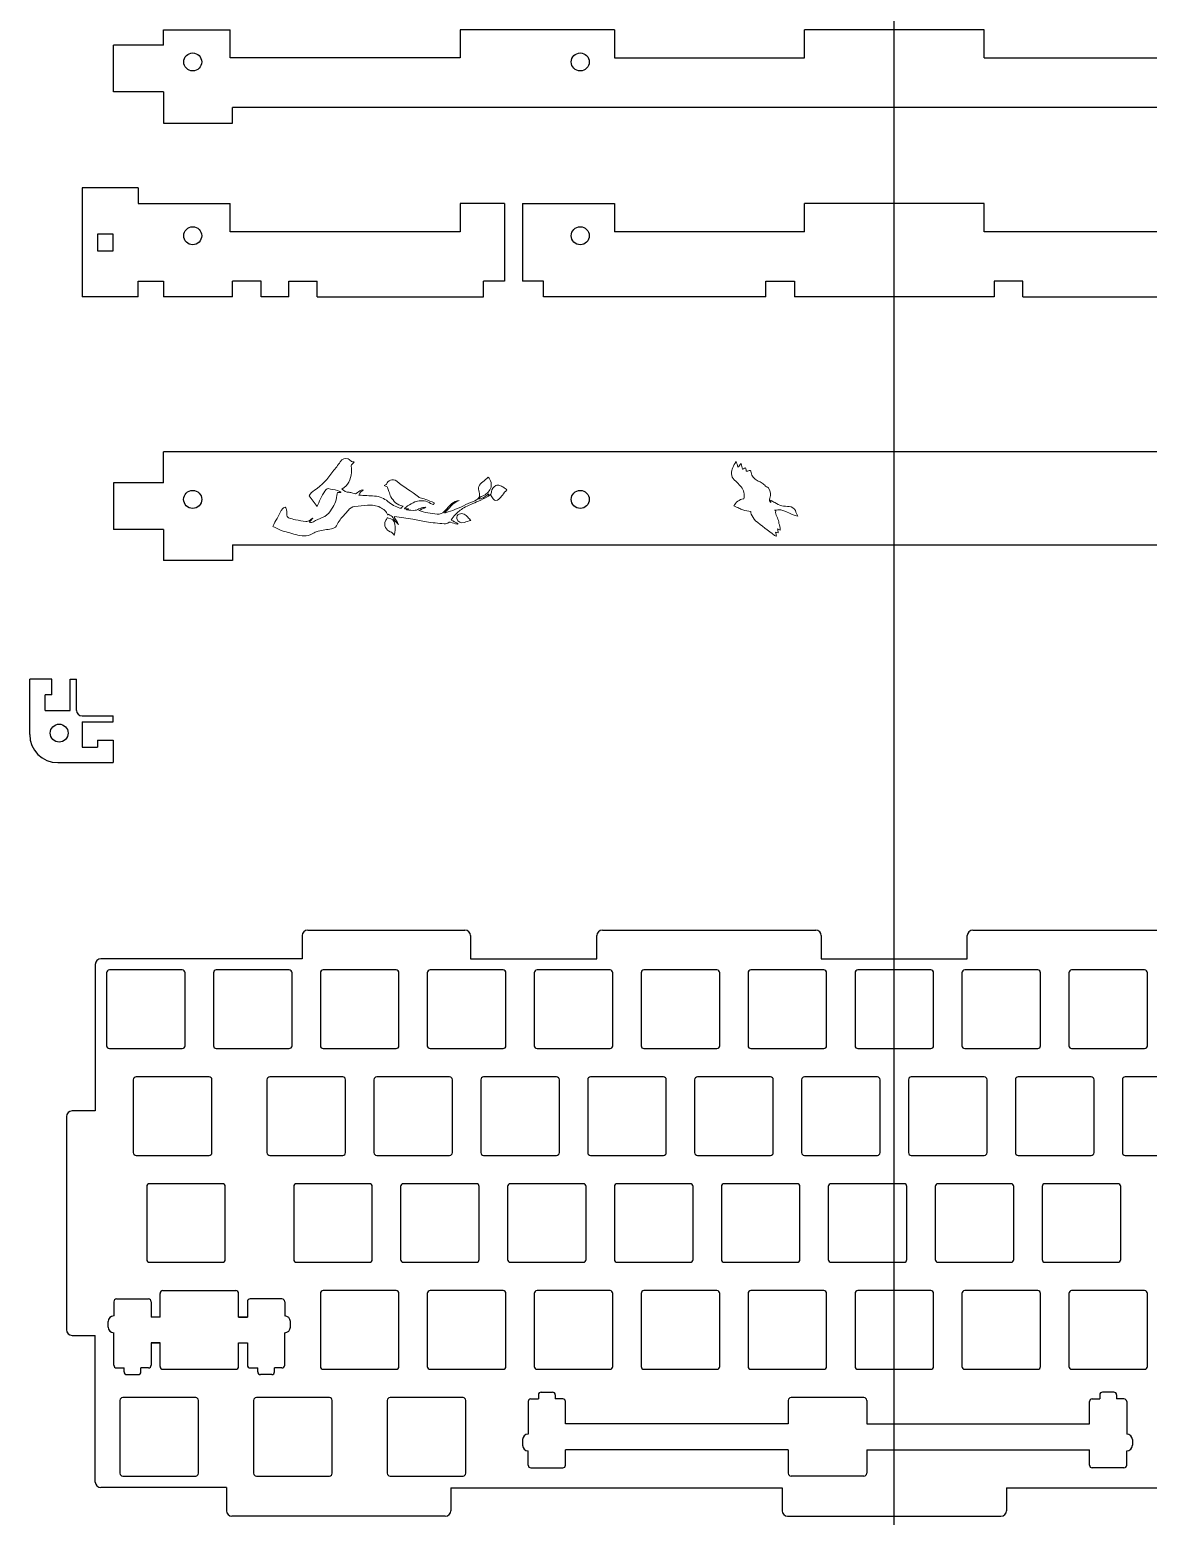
# Model space of a CAD drawing. Header units: millimetres. Extents: x -4 to 685, y -404 to 665.
# Drawn here: x 63.4 to 262.6, y -197.9 to 67 of the extents above; entities that cross this region are included whole.
import ezdxf

# ---------------------------------------------------------------- set-up
doc = ezdxf.new("R2010")
doc.units = ezdxf.units.MM
doc.layers.add('_U+56FE_U+5C42 1', color=7, linetype='Continuous')

# ---------------------------------------------------------------- blocks, each defined once
blk = doc.blocks.new('A$C4967a853')
at = {"layer": '_U+56FE_U+5C42 1', "lineweight": 0}
for points, knots in [([(0, 36.5), (4.4, 33.6), (8, 30.6), (12, 28.6), (18.5, 25.4), (25.4, 22.8), (32.1, 19.7), (39.7, 16.2), (47.2, 16.4), (54.8, 19.5), (56.6, 20.2), (58.5, 20.8), (60.4, 20.9), (66.5, 21.2), (72.7, 21.5), (78.9, 21.4), (83.5, 21.3), (86.1, 23.4), (88.3, 27), (89.7, 29.5), (91.8, 31.6), (93.9, 33.6), (97.6, 36.8), (101.7, 39.6), (105.2, 43), (108.1, 45.8), (111.3, 47.1), (115.2, 47), (121, 46.8), (126.8, 46.6), (132.6, 46.1), (138.5, 45.5), (144.3, 44.4), (149.1, 40.8), (153.4, 37.7), (157.1, 34), (157.9, 28.6), (158.1, 28.9), (158.3, 29.5), (158.5, 30.1), (159.9, 29), (161.1, 28), (162.2, 27), (163, 26.3), (163.9, 25.4), (164, 24.5), (164.7, 20.1), (168.2, 17.4), (170.5, 14), (169.1, 17.6), (167.6, 21.2), (166.1, 24.8), (166.3, 25), (166.5, 25.2), (166.7, 25.4), (174.8, 23.1), (182.9, 20.9), (191, 18.3), (197, 16.4), (202.7, 13.7), (208.7, 12), (216.5, 9.6), (224.5, 7.8), (232.4, 5.8), (234.8, 5.2), (237.1, 5.2), (239.3, 6.8), (239.8, 7.1), (240.8, 6.8), (241.5, 6.5), (244.3, 5.3), (247, 4), (249.8, 2.7), (250.2, 2.6), (250.6, 2.7), (251.5, 2.7), (248.3, 5.2), (245.4, 7.3), (242.5, 9.5), (244.9, 11.8), (246.8, 14.1), (249.2, 15.8), (253.2, 18.7), (257.4, 21.6), (262, 23.3), (268.9, 25.9), (276.2, 27.5), (283.2, 29.6), (287.9, 30.9), (292.4, 32.4), (297, 33.9), (298.5, 34.4), (299.9, 35.2), (301, 35.8), (302, 33.5), (302.7, 31.5), (303.7, 29.8), (305.6, 26.5), (308.2, 25.8), (311.4, 28), (313.5, 29.4), (315.1, 31.3), (317, 33), (319.4, 35.2), (321.8, 37.4), (323.9, 39.3), (322.8, 40.4), (321.4, 41.9), (319.8, 43.3), (318.3, 44.5), (316.9, 45.9), (315.2, 46.7), (313.7, 47.3), (311.5, 47.8), (310.1, 47.2), (306.7, 45.7), (303.7, 43.5), (302.8, 39.5), (302, 36.1), (301.7, 35.9), (297.8, 35.7), (298, 36.1), (298.1, 36.6), (298.2, 37.3), (294.1, 34), (286.8, 31.5), (283.6, 32.6), (285.5, 33.8), (287.5, 35.2), (289.6, 35.7), (295.1, 36.9), (299.3, 39.7), (302.3, 44.3), (305.2, 48.7), (304.5, 56.3), (301.2, 59.9), (298.5, 58.1), (295.9, 56.3), (293.1, 54.8), (287.3, 51.9), (285, 47.9), (286, 41.5), (286.8, 36.2), (285, 32.8), (278.7, 30.9), (274.3, 29.6), (269.8, 28.8), (265.5, 27.4), (257.2, 24.7), (248.9, 22.2), (240.3, 21), (238.6, 20.7), (236.8, 20.6), (235.1, 20.4), (242.5, 25.2), (248, 32.8), (257.3, 34.2), (253.5, 34.4), (249.9, 33.6), (246.9, 31.5), (242.8, 28.6), (238.8, 25.6), (234.9, 22.5), (232, 20.1), (228.6, 19.4), (225.1, 20.2), (216.6, 22.4), (208.3, 24.9), (200.9, 28.8), (204, 29.7), (207.5, 30.8), (211, 31.9), (208.2, 32), (205.6, 31.8), (203.1, 31.4), (200.7, 30.9), (198.3, 29.6), (195.9, 29.8), (192.1, 30.1), (188.2, 31.3), (184.4, 32.2), (184.5, 32.4), (184.5, 32.7), (184.6, 33), (185.4, 32.9), (186.3, 32.9), (187.2, 32.8), (187.2, 33), (187.2, 33.1), (187.3, 33.2), (185.5, 33.5), (183.8, 33.7), (182.1, 33.9), (182, 34.1), (181.9, 34.3), (181.8, 34.5), (183.4, 35.4), (184.8, 36.5), (186.5, 37.2), (190, 38.7), (193.6, 40), (197.2, 41.2), (198.4, 41.6), (199.7, 41.9), (201, 41.9), (207.4, 42), (213.2, 40.3), (218.2, 36.1), (218.9, 35.5), (219.5, 35), (220.3, 34.6), (221.7, 33.8), (222.7, 34.2), (223.3, 36.2), (219.6, 38.3), (216, 40.5), (212.3, 42.5), (210, 43.7), (207.5, 44.7), (205.1, 45.8), (204.3, 46.2), (203.5, 46.7), (202.9, 47.4), (194.7, 56.4), (184.8, 63.6), (176.8, 72.8), (172.2, 78.1), (164, 75.9), (162.5, 70.8), (161.4, 70.5), (160.4, 70.2), (158.8, 69.7), (160.2, 68.8), (161.1, 68.3), (161.9, 67.7), (162.4, 67.3), (163, 66.8), (163.1, 66.3), (163.6, 64.3), (163.9, 62.4), (164.2, 60.4), (164.7, 58), (164.7, 55.4), (165.7, 53.1), (168.4, 46.4), (172.1, 40.4), (180.3, 38), (178.4, 37.2), (178.2, 34.8), (175.8, 35.9), (170, 38.7), (164.9, 42.4), (160.6, 47.3), (158.5, 49.7), (156, 51.9), (153.3, 53.4), (147.2, 57), (140.3, 58), (133.5, 59.3), (130, 60), (126.6, 60.9), (122.9, 61.7), (124.6, 65), (127, 66.5), (130, 67.4), (128.9, 67.8), (127.8, 68.2), (126.9, 67.9), (124.3, 66.9), (121.9, 65.7), (119.4, 64.5), (118.9, 64.3), (118.3, 63.7), (118, 63.9), (116, 64.7), (114.2, 65.7), (112.3, 66.6), (111.6, 66.9), (110.9, 67.4), (110.2, 67.4), (105.9, 67.4), (103.7, 70.5), (101.1, 73.2), (110.7, 76.9), (114.9, 84.4), (117.1, 93.6), (117.8, 96.3), (117.9, 99.2), (118.2, 102), (118.4, 103.7), (119, 105.1), (120.9, 105.6), (121.5, 105.8), (122, 106.6), (123, 107.4), (121.5, 107.8), (120.4, 108.2), (119.3, 108.5), (118.3, 110.1), (117.1, 111.7), (115.5, 112.7), (111.8, 114.8), (106.9, 114.1), (104.2, 110.6), (100.7, 106), (96.2, 102.7), (92.3, 98.7), (83.9, 89.9), (74.8, 82.2), (63.8, 77), (60.6, 75.5), (57.3, 73.9), (55.4, 70.6), (58.3, 65.3), (61.1, 60), (64.1, 54.4), (64.6, 55.3), (65, 56), (65.4, 56.7), (69.1, 63.9), (74.1, 70.2), (79.7, 75.9), (80.3, 76.5), (81.6, 76.8), (82.3, 76.6), (86.5, 75.2), (90.6, 73.8), (94.7, 72.1), (96.2, 71.5), (97.5, 70.3), (98.9, 69.3), (98.8, 69.1), (98.7, 68.8), (98.6, 68.6), (97.2, 68.8), (95.9, 69.1), (94.2, 69.4), (93.7, 68.2), (93.1, 66.9), (92.8, 65.5), (91.2, 57.7), (86.3, 51.7), (81.2, 45.9), (77.9, 42.1), (73.8, 39.7), (68.8, 38.6), (64.4, 37.6), (60.2, 36), (56, 34.7), (54.1, 34.1), (52.2, 33.9), (50.3, 34.8), (52.2, 36.4), (54, 37.9), (55.8, 39.3), (55.7, 39.5), (55.5, 39.7), (55.4, 39.8), (54, 38.9), (52.6, 37.8), (51.1, 37.2), (49.4, 36.7), (47.4, 36.1), (45.8, 36.5), (41.2, 37.7), (36.7, 39.3), (32.2, 40.9), (29.1, 42.1), (26.1, 43.4), (23.2, 45), (21.2, 46.1), (20.9, 48), (21.5, 50.4), (22.1, 52.7), (22.1, 55.3), (21.9, 57.8), (21.7, 60), (20.2, 60.6), (18.2, 59.3), (16.9, 58.5), (15.6, 57.5), (14.7, 56.3), (9.8, 49.8), (5, 43.3), (0, 36.5)], [0, 0, 0, 0, 1, 1, 1, 2, 2, 2, 3, 3, 3, 4, 4, 4, 5, 5, 5, 6, 6, 6, 7, 7, 7, 8, 8, 8, 9, 9, 9, 10, 10, 10, 11, 11, 11, 12, 12, 12, 13, 13, 13, 14, 14, 14, 15, 15, 15, 16, 16, 16, 17, 17, 17, 18, 18, 18, 19, 19, 19, 20, 20, 20, 21, 21, 21, 22, 22, 22, 23, 23, 23, 24, 24, 24, 25, 25, 25, 26, 26, 26, 27, 27, 27, 28, 28, 28, 29, 29, 29, 30, 30, 30, 31, 31, 31, 32, 32, 32, 33, 33, 33, 34, 34, 34, 35, 35, 35, 36, 36, 36, 37, 37, 37, 38, 38, 38, 39, 39, 39, 40, 40, 40, 41, 41, 41, 42, 42, 42, 43, 43, 43, 44, 44, 44, 45, 45, 45, 46, 46, 46, 47, 47, 47, 48, 48, 48, 49, 49, 49, 50, 50, 50, 51, 51, 51, 52, 52, 52, 53, 53, 53, 54, 54, 54, 55, 55, 55, 56, 56, 56, 57, 57, 57, 58, 58, 58, 59, 59, 59, 60, 60, 60, 61, 61, 61, 62, 62, 62, 63, 63, 63, 64, 64, 64, 65, 65, 65, 66, 66, 66, 67, 67, 67, 68, 68, 68, 69, 69, 69, 70, 70, 70, 71, 71, 71, 72, 72, 72, 73, 73, 73, 74, 74, 74, 75, 75, 75, 76, 76, 76, 77, 77, 77, 78, 78, 78, 79, 79, 79, 80, 80, 80, 81, 81, 81, 82, 82, 82, 83, 83, 83, 84, 84, 84, 85, 85, 85, 86, 86, 86, 87, 87, 87, 88, 88, 88, 89, 89, 89, 90, 90, 90, 91, 91, 91, 92, 92, 92, 93, 93, 93, 94, 94, 94, 95, 95, 95, 96, 96, 96, 97, 97, 97, 98, 98, 98, 99, 99, 99, 100, 100, 100, 101, 101, 101, 102, 102, 102, 103, 103, 103, 104, 104, 104, 105, 105, 105, 106, 106, 106, 107, 107, 107, 108, 108, 108, 109, 109, 109, 110, 110, 110, 111, 111, 111, 112, 112, 112, 113, 113, 113, 114, 114, 114, 115, 115, 115, 116, 116, 116, 117, 117, 117, 118, 118, 118, 119, 119, 119, 120, 120, 120, 121, 121, 121, 122, 122, 122, 123, 123, 123, 124, 124, 124, 125, 125, 125, 126, 126, 126, 127, 127, 127, 128, 128, 128, 128]), ([(0, 36.5), (5, 43.3), (9.8, 49.8), (14.7, 56.3), (15.6, 57.5), (16.9, 58.5), (18.2, 59.3), (20.2, 60.6), (21.7, 60), (21.9, 57.8), (22.1, 55.3), (22.1, 52.7), (21.5, 50.4), (20.9, 48), (21.2, 46.1), (23.2, 45), (26.1, 43.4), (29.1, 42.1), (32.2, 40.9), (36.7, 39.3), (41.2, 37.7), (45.8, 36.5), (47.4, 36.1), (49.4, 36.7), (51.1, 37.2), (52.6, 37.8), (54, 38.9), (55.4, 39.8), (55.5, 39.7), (55.7, 39.5), (55.8, 39.3), (54, 37.9), (52.2, 36.4), (50.3, 34.8), (52.2, 33.9), (54.1, 34.1), (56, 34.7), (60.2, 36), (64.4, 37.6), (68.8, 38.6), (73.8, 39.7), (77.9, 42.1), (81.2, 45.9), (86.3, 51.7), (91.2, 57.7), (92.8, 65.5), (93.1, 66.9), (93.7, 68.2), (94.2, 69.4), (95.9, 69.1), (97.2, 68.8), (98.6, 68.6), (98.7, 68.8), (98.8, 69.1), (98.9, 69.3), (97.5, 70.3), (96.2, 71.5), (94.7, 72.1), (90.6, 73.8), (86.5, 75.2), (82.3, 76.6), (81.6, 76.8), (80.3, 76.5), (79.7, 75.9), (74.1, 70.2), (69.1, 63.9), (65.4, 56.7), (65, 56), (64.6, 55.3), (64.1, 54.4), (61.1, 60), (58.3, 65.3), (55.4, 70.6), (57.3, 73.9), (60.6, 75.5), (63.8, 77), (74.8, 82.2), (83.9, 89.9), (92.3, 98.7), (96.2, 102.7), (100.7, 106), (104.2, 110.6), (106.9, 114.1), (111.8, 114.8), (115.5, 112.7), (117.1, 111.7), (118.3, 110.1), (119.3, 108.5), (120.4, 108.2), (121.5, 107.8), (123, 107.4), (122, 106.6), (121.5, 105.8), (120.9, 105.6), (119, 105.1), (118.4, 103.7), (118.2, 102), (117.9, 99.2), (117.8, 96.3), (117.1, 93.6), (114.9, 84.4), (110.7, 76.9), (101.1, 73.2), (103.7, 70.5), (105.9, 67.4), (110.2, 67.4), (110.9, 67.4), (111.6, 66.9), (112.3, 66.6), (114.2, 65.7), (116, 64.7), (118, 63.9), (118.3, 63.7), (118.9, 64.3), (119.4, 64.5), (121.9, 65.7), (124.3, 66.9), (126.9, 67.9), (127.8, 68.2), (128.9, 67.8), (130, 67.4), (127, 66.5), (124.6, 65), (122.9, 61.7), (126.6, 60.9), (130, 60), (133.5, 59.3), (140.3, 58), (147.2, 57), (153.3, 53.4), (156, 51.9), (158.5, 49.7), (160.6, 47.3), (164.9, 42.4), (170, 38.7), (175.8, 35.9), (178.2, 34.8), (178.4, 37.2), (180.3, 38), (172.1, 40.4), (168.4, 46.4), (165.7, 53.1), (164.7, 55.4), (164.7, 58), (164.2, 60.4), (163.9, 62.4), (163.6, 64.3), (163.1, 66.3), (163, 66.8), (162.4, 67.3), (161.9, 67.7), (161.1, 68.3), (160.2, 68.8), (158.8, 69.7), (160.4, 70.2), (161.4, 70.5), (162.5, 70.8), (164, 75.9), (172.2, 78.1), (176.8, 72.8), (184.8, 63.6), (194.7, 56.4), (202.9, 47.4), (203.5, 46.7), (204.3, 46.2), (205.1, 45.8), (207.5, 44.7), (210, 43.7), (212.3, 42.5), (216, 40.5), (219.6, 38.3), (223.3, 36.2), (222.7, 34.2), (221.7, 33.8), (220.3, 34.6), (219.5, 35), (218.9, 35.5), (218.2, 36.1), (213.2, 40.3), (207.4, 42), (201, 41.9), (199.7, 41.9), (198.4, 41.6), (197.2, 41.2), (193.6, 40), (190, 38.7), (186.5, 37.2), (184.8, 36.5), (183.4, 35.4), (181.8, 34.5), (181.9, 34.3), (182, 34.1), (182.1, 33.9), (183.8, 33.7), (185.5, 33.5), (187.3, 33.2), (187.2, 33.1), (187.2, 33), (187.2, 32.8), (186.3, 32.9), (185.4, 32.9), (184.6, 33), (184.5, 32.7), (184.5, 32.4), (184.4, 32.2), (188.2, 31.3), (192.1, 30.1), (195.9, 29.8), (198.3, 29.6), (200.7, 30.9), (203.1, 31.4), (205.6, 31.8), (208.2, 32), (211, 31.9), (207.5, 30.8), (204, 29.7), (200.9, 28.8), (208.3, 24.9), (216.6, 22.4), (225.1, 20.2), (228.6, 19.4), (232, 20.1), (234.9, 22.5), (238.8, 25.6), (242.8, 28.6), (246.9, 31.5), (249.9, 33.6), (253.5, 34.4), (257.3, 34.2), (248, 32.8), (242.5, 25.2), (235.1, 20.4), (236.8, 20.6), (238.6, 20.7), (240.3, 21), (248.9, 22.2), (257.2, 24.7), (265.5, 27.4), (269.8, 28.8), (274.3, 29.6), (278.7, 30.9), (285, 32.8), (286.8, 36.2), (286, 41.5), (285, 47.9), (287.3, 51.9), (293.1, 54.8), (295.9, 56.3), (298.5, 58.1), (301.2, 59.9), (304.5, 56.3), (305.2, 48.7), (302.3, 44.3), (299.3, 39.7), (295.1, 36.9), (289.6, 35.7), (287.5, 35.2), (285.5, 33.8), (283.6, 32.6), (286.8, 31.5), (294.1, 34), (298.2, 37.3), (298.1, 36.6), (298, 36.1), (297.8, 35.7), (301.7, 35.9), (302, 36.1), (302.8, 39.5), (303.7, 43.5), (306.7, 45.7), (310.1, 47.2), (311.5, 47.8), (313.7, 47.3), (315.2, 46.7), (316.9, 45.9), (318.3, 44.5), (319.8, 43.3), (321.4, 41.9), (322.8, 40.4), (323.9, 39.3), (321.8, 37.4), (319.4, 35.2), (317, 33), (315.1, 31.3), (313.5, 29.4), (311.4, 28), (308.2, 25.8), (305.6, 26.5), (303.7, 29.8), (302.7, 31.5), (302, 33.5), (301, 35.8), (299.9, 35.2), (298.5, 34.4), (297, 33.9), (292.4, 32.4), (287.9, 30.9), (283.2, 29.6), (276.2, 27.5), (268.9, 25.9), (262, 23.3), (257.4, 21.6), (253.2, 18.7), (249.2, 15.8), (246.8, 14.1), (244.9, 11.8), (242.5, 9.5), (245.4, 7.3), (248.3, 5.2), (251.5, 2.7), (250.6, 2.7), (250.2, 2.6), (249.8, 2.7), (247, 4), (244.3, 5.3), (241.5, 6.5), (240.8, 6.8), (239.8, 7.1), (239.3, 6.8), (237.1, 5.2), (234.8, 5.2), (232.4, 5.8), (224.5, 7.8), (216.5, 9.6), (208.7, 12), (202.7, 13.7), (197, 16.4), (191, 18.3), (182.9, 20.9), (174.8, 23.1), (166.7, 25.4), (166.5, 25.2), (166.3, 25), (166.1, 24.8), (167.6, 21.2), (169.1, 17.6), (170.5, 14), (168.2, 17.4), (164.7, 20.1), (164, 24.5), (163.9, 25.4), (163, 26.3), (162.2, 27), (161.1, 28), (159.9, 29), (158.5, 30.1), (158.3, 29.5), (158.1, 28.9), (157.9, 28.6), (157.1, 34), (153.4, 37.7), (149.1, 40.8), (144.3, 44.4), (138.5, 45.5), (132.6, 46.1), (126.8, 46.6), (121, 46.8), (115.2, 47), (111.3, 47.1), (108.1, 45.8), (105.2, 43), (101.7, 39.6), (97.6, 36.8), (93.9, 33.6), (91.8, 31.6), (89.7, 29.5), (88.3, 27), (86.1, 23.4), (83.5, 21.3), (78.9, 21.4), (72.7, 21.5), (66.5, 21.2), (60.4, 20.9), (58.5, 20.8), (56.6, 20.2), (54.8, 19.5), (47.2, 16.4), (39.7, 16.2), (32.1, 19.7), (25.4, 22.8), (18.5, 25.4), (12, 28.6), (8, 30.6), (4.4, 33.6), (0, 36.5)], [0, 0, 0, 0, 1, 1, 1, 2, 2, 2, 3, 3, 3, 4, 4, 4, 5, 5, 5, 6, 6, 6, 7, 7, 7, 8, 8, 8, 9, 9, 9, 10, 10, 10, 11, 11, 11, 12, 12, 12, 13, 13, 13, 14, 14, 14, 15, 15, 15, 16, 16, 16, 17, 17, 17, 18, 18, 18, 19, 19, 19, 20, 20, 20, 21, 21, 21, 22, 22, 22, 23, 23, 23, 24, 24, 24, 25, 25, 25, 26, 26, 26, 27, 27, 27, 28, 28, 28, 29, 29, 29, 30, 30, 30, 31, 31, 31, 32, 32, 32, 33, 33, 33, 34, 34, 34, 35, 35, 35, 36, 36, 36, 37, 37, 37, 38, 38, 38, 39, 39, 39, 40, 40, 40, 41, 41, 41, 42, 42, 42, 43, 43, 43, 44, 44, 44, 45, 45, 45, 46, 46, 46, 47, 47, 47, 48, 48, 48, 49, 49, 49, 50, 50, 50, 51, 51, 51, 52, 52, 52, 53, 53, 53, 54, 54, 54, 55, 55, 55, 56, 56, 56, 57, 57, 57, 58, 58, 58, 59, 59, 59, 60, 60, 60, 61, 61, 61, 62, 62, 62, 63, 63, 63, 64, 64, 64, 65, 65, 65, 66, 66, 66, 67, 67, 67, 68, 68, 68, 69, 69, 69, 70, 70, 70, 71, 71, 71, 72, 72, 72, 73, 73, 73, 74, 74, 74, 75, 75, 75, 76, 76, 76, 77, 77, 77, 78, 78, 78, 79, 79, 79, 80, 80, 80, 81, 81, 81, 82, 82, 82, 83, 83, 83, 84, 84, 84, 85, 85, 85, 86, 86, 86, 87, 87, 87, 88, 88, 88, 89, 89, 89, 90, 90, 90, 91, 91, 91, 92, 92, 92, 93, 93, 93, 94, 94, 94, 95, 95, 95, 96, 96, 96, 97, 97, 97, 98, 98, 98, 99, 99, 99, 100, 100, 100, 101, 101, 101, 102, 102, 102, 103, 103, 103, 104, 104, 104, 105, 105, 105, 106, 106, 106, 107, 107, 107, 108, 108, 108, 109, 109, 109, 110, 110, 110, 111, 111, 111, 112, 112, 112, 113, 113, 113, 114, 114, 114, 115, 115, 115, 116, 116, 116, 117, 117, 117, 118, 118, 118, 119, 119, 119, 120, 120, 120, 121, 121, 121, 122, 122, 122, 123, 123, 123, 124, 124, 124, 125, 125, 125, 126, 126, 126, 127, 127, 127, 128, 128, 128, 128]), ([(162.6, 0), (164.8, 4.9), (166.1, 9.9), (165.7, 15.2), (165.4, 20), (162.9, 23.3), (158.2, 24.7), (157.6, 24.9), (157, 25.1), (156.5, 25.4), (155.5, 24), (154.6, 22.6), (153.7, 21.3), (151.9, 18.6), (151.4, 15.7), (152.4, 12.6), (153.3, 9.6), (155, 7.4), (157.7, 5.9), (159.9, 4.5), (162.2, 3), (162.6, 0)], [0, 0, 0, 0, 1, 1, 1, 2, 2, 2, 3, 3, 3, 4, 4, 4, 5, 5, 5, 6, 6, 6, 7, 7, 7, 7]), ([(162.6, 0), (162.2, 3), (159.9, 4.5), (157.7, 5.9), (155, 7.4), (153.3, 9.6), (152.4, 12.6), (151.4, 15.7), (151.9, 18.6), (153.7, 21.3), (154.6, 22.6), (155.5, 24), (156.5, 25.4), (157, 25.1), (157.6, 24.9), (158.2, 24.7), (162.9, 23.3), (165.4, 20), (165.7, 15.2), (166.1, 9.9), (164.8, 4.9), (162.6, 0)], [0, 0, 0, 0, 1, 1, 1, 2, 2, 2, 3, 3, 3, 4, 4, 4, 5, 5, 5, 6, 6, 6, 7, 7, 7, 7]), ([(269, 4.9), (268.1, 6.3), (267, 8.2), (265.8, 10), (263.1, 13.9), (260, 17.1), (254.5, 15.8), (252.2, 15.3), (250.2, 12.7), (250.6, 10.4), (251.5, 5.4), (255, 2.9), (260, 3.7), (263.1, 4.2), (266.2, 4.5), (269, 4.9)], [0, 0, 0, 0, 1, 1, 1, 2, 2, 2, 3, 3, 3, 4, 4, 4, 5, 5, 5, 5]), ([(269, 4.9), (266.2, 4.5), (263.1, 4.2), (260, 3.7), (255, 2.9), (251.5, 5.4), (250.6, 10.4), (250.2, 12.7), (252.2, 15.3), (254.5, 15.8), (260, 17.1), (263.1, 13.9), (265.8, 10), (267, 8.2), (268.1, 6.3), (269, 4.9)], [0, 0, 0, 0, 1, 1, 1, 2, 2, 2, 3, 3, 3, 4, 4, 4, 5, 5, 5, 5])]:
    blk.add_open_spline(points, degree=3, knots=knots, dxfattribs=at)

msp = doc.modelspace()

# ---------------------------------------------------------------- linework, layer by layer
at = {"color": 0}
for p, q in [((87.18, 66.99), (99.05, 66.99)), ((87.18, 64.22), (87.18, 66.99)), ((99.05, 61.96), (99.05, 66.99)), ((167.55, 66.99), (140.05, 66.99)), ((140.05, 66.99), (140.05, 61.96)), ((167.55, 66.99), (167.55, 61.96)), ((233.4, 66.99), (201.4, 66.99)), ((201.4, 61.96), (201.4, 66.99)), ((233.4, 61.96), (233.4, 66.99)), ((78.27, 55.91), (78.27, 64.22)), ((87.18, 64.22), (78.27, 64.22)), ((140.05, 61.96), (99.05, 61.96)), ((87.18, 55.91), (78.27, 55.91)), ((87.18, 55.91), (87.18, 50.37)), ((72.68, 38.79), (72.68, 19.4)), ((82.68, 38.79), (72.68, 38.79)), ((82.68, 38.79), (82.68, 36.02)), ((82.68, 36.02), (99.05, 36.02)), ((99.05, 30.99), (99.05, 36.02)), ((147.95, 36.02), (140.05, 36.02)), ((140.05, 36.02), (140.05, 30.99)), ((147.95, 36.02), (147.95, 22.17)), ((151.15, 36.02), (167.55, 36.02)), ((151.15, 36.02), (151.15, 22.17)), ((167.55, 36.02), (167.55, 30.99)), ((233.4, 36.02), (201.4, 36.02)), ((201.4, 30.99), (201.4, 36.02)), ((233.4, 30.99), (233.4, 36.02)), ((78.22, 30.58), (75.45, 30.58)), ((75.45, 30.58), (75.45, 27.61)), ((78.22, 27.61), (78.22, 30.58)), ((140.05, 30.99), (99.05, 30.99)), ((75.45, 27.61), (78.22, 27.61)), ((82.68, 19.4), (82.68, 22.17)), ((82.68, 22.17), (87.18, 22.17)), ((87.18, 22.17), (87.18, 19.4)), ((147.95, 22.17), (144.2, 22.17)), ((154.9, 22.17), (151.15, 22.17)), ((82.68, 19.4), (72.68, 19.4)), ((99.5, 19.4), (87.18, 19.4)), ((63.37, -58.61), (63.37, -48.76)), ((67.33, -48.76), (63.37, -48.76)), ((67.33, -51.53), (67.33, -48.76)), ((70.6, -54.3), (70.6, -48.76)), ((70.6, -48.76), (71.68, -48.76)), ((71.68, -54.3), (71.68, -48.76)), ((67.33, -51.53), (66.14, -51.53)), ((66.14, -54.3), (66.14, -51.53)), ((66.14, -54.3), (70.6, -54.3)), ((72.68, -55.3), (78.22, -55.3)), ((78.22, -56.37), (78.22, -55.3)), ((72.68, -56.37), (72.68, -60.84)), ((72.68, -56.37), (78.22, -56.37)), ((72.68, -60.84), (75.45, -60.84)), ((75.45, -59.64), (78.22, -59.64)), ((75.45, -59.64), (75.45, -60.84)), ((78.22, -59.64), (78.22, -63.61)), ((68.37, -63.61), (78.22, -63.61))]:
    msp.add_line(p, q, dxfattribs=at)
for p, q in [((167.55, 61.96), (201.4, 61.96)), ((233.4, 61.96), (267.25, 61.96)), ((99.5, 50.37), (99.5, 53.14)), ((335.3, 53.14), (99.5, 53.14)), ((87.18, 50.37), (99.5, 50.37)), ((201.4, 30.99), (167.55, 30.99)), ((267.25, 30.99), (233.4, 30.99)), ((235.2, 19.4), (199.6, 19.4)), ((87.18, -13.75), (87.18, -8.21)), ((296.67, -8.21), (87.18, -8.21)), ((78.27, -13.75), (78.27, -22.06)), ((87.18, -13.75), (78.27, -13.75)), ((87.18, -22.06), (78.27, -22.06)), ((87.18, -22.06), (87.18, -27.6)), ((99.5, -24.83), (99.5, -27.6)), ((99.5, -24.83), (304.21, -24.83)), ((99.5, -27.6), (87.18, -27.6))]:
    msp.add_line(p, q)
at = {"color": 0, "linetype": 'Continuous'}
for p, q in [((99.5, 19.4), (99.5, 22.17)), ((104.6, 22.17), (99.5, 22.17)), ((104.6, 19.4), (104.6, 22.17)), ((109.5, 19.4), (109.5, 22.17)), ((109.5, 22.17), (114.6, 22.17)), ((114.6, 19.4), (114.6, 22.17)), ((144.2, 19.4), (144.2, 22.17)), ((154.9, 19.4), (154.9, 22.17)), ((194.5, 19.4), (194.5, 22.17)), ((194.5, 22.17), (199.6, 22.17)), ((199.6, 22.17), (199.6, 19.4)), ((235.2, 22.17), (235.2, 19.4)), ((240.3, 22.17), (235.2, 22.17)), ((240.3, 19.4), (240.3, 22.17)), ((109.5, 19.4), (104.6, 19.4)), ((114.6, 19.4), (144.2, 19.4)), ((194.5, 19.4), (154.9, 19.4)), ((240.3, 19.4), (279.9, 19.4))]:
    msp.add_line(p, q, dxfattribs=at)
at = {"color": 4}
for p, q in [((111.9, -94.45), (111.9, -98.57)), ((112.9, -93.45), (140.9, -93.45)), ((141.9, -94.45), (141.9, -98.57)), ((164.4, -98.57), (164.4, -94.45)), ((165.4, -93.45), (203.4, -93.45)), ((204.4, -94.45), (204.4, -98.56)), ((230.4, -98.56), (230.4, -94.45)), ((231.4, -93.45), (269.4, -93.45)), ((75.05, -99.57), (75.05, -125.69)), ((111.9, -98.57), (76.05, -98.57)), ((141.9, -98.57), (164.4, -98.57)), ((204.4, -98.56), (230.4, -98.56)), ((69.9, -126.69), (69.9, -164.69)), ((75.05, -125.69), (70.9, -125.69)), ((86.58, -162.42), (86.58, -158.22)), ((87.08, -157.72), (100.08, -157.72)), ((100.58, -162.42), (100.58, -158.22)), ((78.35, -159.69), (78.35, -162.22)), ((78.85, -159.19), (84.5, -159.19)), ((85, -159.69), (85, -162.42)), ((102.15, -159.69), (102.15, -162.42)), ((108.3, -159.19), (102.65, -159.19)), ((108.8, -159.69), (108.8, -162.22)), ((77.35, -164.22), (77.35, -163.22)), ((86.58, -162.42), (85, -162.42)), ((86.58, -162.42), (85.05, -162.42)), ((102.1, -162.42), (100.58, -162.42)), ((100.58, -162.42), (102.15, -162.42)), ((109.8, -164.22), (109.8, -163.22)), ((70.9, -165.69), (75.05, -165.69)), ((75.05, -191.82), (75.05, -165.69)), ((78.35, -170.99), (78.35, -165.22)), ((108.8, -170.99), (108.8, -165.22)), ((86.58, -167.02), (85, -167.02)), ((85, -167.02), (85, -170.99)), ((85.05, -167.02), (86.58, -167.02)), ((86.58, -171.22), (86.58, -167.02)), ((100.58, -167.02), (102.1, -167.02)), ((100.58, -167.02), (102.15, -167.02)), ((100.58, -171.22), (100.58, -167.02)), ((102.15, -167.02), (102.15, -170.99)), ((78.85, -171.49), (80.18, -171.49)), ((80.18, -172.19), (80.18, -171.49)), ((83.18, -172.19), (83.18, -171.49)), ((84.5, -171.49), (83.18, -171.49)), ((87.08, -171.72), (100.08, -171.72)), ((102.65, -171.49), (103.98, -171.49)), ((103.98, -172.19), (103.98, -171.49)), ((106.98, -172.19), (106.98, -171.49)), ((108.3, -171.49), (106.98, -171.49)), ((80.68, -172.69), (82.68, -172.69)), ((106.48, -172.69), (104.48, -172.69)), ((152.67, -177), (154, -177)), ((154, -176.3), (154, -177)), ((154.5, -175.8), (156.5, -175.8)), ((157, -176.3), (157, -177)), ((158.32, -177), (157, -177)), ((198.5, -177.27), (198.5, -181.47)), ((212, -176.77), (199, -176.77)), ((212.5, -177.27), (212.5, -181.47)), ((252.67, -177), (254, -177)), ((254, -176.3), (254, -177)), ((256.5, -175.8), (254.5, -175.8)), ((257, -176.3), (257, -177)), ((258.32, -177), (257, -177)), ((152.17, -177.5), (152.17, -183.27)), ((158.82, -181.47), (158.82, -177.5)), ((252.17, -181.47), (252.17, -177.5)), ((258.82, -177.5), (258.82, -183.27)), ((198.5, -181.47), (158.82, -181.47)), ((212.5, -181.47), (252.17, -181.47)), ((151.17, -184.27), (151.17, -185.27)), ((259.82, -184.27), (259.82, -185.27)), ((152.17, -188.8), (152.17, -186.27)), ((198.5, -186.07), (158.82, -186.07)), ((158.82, -188.8), (158.82, -186.07)), ((198.5, -186.07), (198.5, -190.27)), ((212.5, -186.07), (252.17, -186.07)), ((212.5, -186.07), (212.5, -190.27)), ((252.17, -188.8), (252.17, -186.07)), ((258.82, -188.8), (258.82, -186.27)), ((152.67, -189.3), (158.32, -189.3)), ((258.32, -189.3), (252.67, -189.3)), ((98.4, -192.82), (76.05, -192.82)), ((98.4, -192.82), (98.4, -196.93)), ((138.4, -192.85), (197.4, -192.83)), ((138.4, -192.85), (138.4, -196.93)), ((197.4, -192.83), (197.4, -196.93)), ((212, -190.77), (199, -190.77)), ((237.4, -192.83), (237.4, -196.93)), ((237.4, -192.83), (296.4, -192.86)), ((137.4, -197.93), (99.4, -197.93)), ((198.4, -197.93), (236.4, -197.93))]:
    msp.add_line(p, q, dxfattribs=at)
msp.add_xline((217.4, 340.88), (0, 1))
for points in [[(90.55, -100.57), (77.55, -100.57, 0.414214), (77.05, -101.07), (77.05, -114.07, 0.414214), (77.55, -114.57), (90.55, -114.57, 0.414214), (91.05, -114.07), (91.05, -101.07, 0.414214)], [(109.6, -100.57), (96.6, -100.57, 0.414214), (96.1, -101.07), (96.1, -114.07, 0.414214), (96.6, -114.57), (109.6, -114.57, 0.414214), (110.1, -114.07), (110.1, -101.07, 0.414214)], [(128.65, -100.57), (115.65, -100.57, 0.414214), (115.15, -101.07), (115.15, -114.07, 0.414214), (115.65, -114.57), (128.65, -114.57, 0.414214), (129.15, -114.07), (129.15, -101.07, 0.414214)], [(147.7, -100.57), (134.7, -100.57, 0.414214), (134.2, -101.07), (134.2, -114.07, 0.414214), (134.7, -114.57), (147.7, -114.57, 0.414214), (148.2, -114.07), (148.2, -101.07, 0.414214)], [(166.75, -100.57), (153.75, -100.57, 0.414214), (153.25, -101.07), (153.25, -114.07, 0.414214), (153.75, -114.57), (166.75, -114.57, 0.414214), (167.25, -114.07), (167.25, -101.07, 0.414214)], [(185.8, -100.57), (172.8, -100.57, 0.414214), (172.3, -101.07), (172.3, -114.07, 0.414214), (172.8, -114.57), (185.8, -114.57, 0.414214), (186.3, -114.07), (186.3, -101.07, 0.414214)], [(204.85, -100.57), (191.85, -100.57, 0.414214), (191.35, -101.07), (191.35, -114.07, 0.414214), (191.85, -114.57), (204.85, -114.57, 0.414214), (205.35, -114.07), (205.35, -101.07, 0.414214)], [(223.9, -100.57), (210.9, -100.57, 0.414214), (210.4, -101.07), (210.4, -114.07, 0.414214), (210.9, -114.57), (223.9, -114.57, 0.414214), (224.4, -114.07), (224.4, -101.07, 0.414214)], [(242.95, -100.57), (229.95, -100.57, 0.414214), (229.45, -101.07), (229.45, -114.07, 0.414214), (229.95, -114.57), (242.95, -114.57, 0.414214), (243.45, -114.07), (243.45, -101.07, 0.414214)], [(262, -100.57), (249, -100.57, 0.414214), (248.5, -101.07), (248.5, -114.07, 0.414214), (249, -114.57), (262, -114.57, 0.414214), (262.5, -114.07), (262.5, -101.07, 0.414214)], [(95.32, -119.62), (82.32, -119.62, 0.414214), (81.82, -120.12), (81.82, -133.12, 0.414214), (82.32, -133.62), (95.32, -133.62, 0.414214), (95.82, -133.12), (95.82, -120.12, 0.414214)], [(119.13, -119.62), (106.13, -119.62, 0.414214), (105.63, -120.12), (105.63, -133.12, 0.414214), (106.13, -133.62), (119.13, -133.62, 0.414214), (119.63, -133.12), (119.63, -120.12, 0.414214)], [(138.18, -119.62), (125.18, -119.62, 0.414214), (124.68, -120.12), (124.68, -133.12, 0.414214), (125.18, -133.62), (138.18, -133.62, 0.414214), (138.68, -133.12), (138.68, -120.12, 0.414214)], [(157.23, -119.62), (144.23, -119.62, 0.414214), (143.73, -120.12), (143.73, -133.12, 0.414214), (144.23, -133.62), (157.23, -133.62, 0.414214), (157.73, -133.12), (157.73, -120.12, 0.414214)], [(176.28, -119.62), (163.28, -119.62, 0.414214), (162.78, -120.12), (162.78, -133.12, 0.414214), (163.28, -133.62), (176.28, -133.62, 0.414214), (176.78, -133.12), (176.78, -120.12, 0.414214)], [(195.33, -119.62), (182.33, -119.62, 0.414214), (181.83, -120.12), (181.83, -133.12, 0.414214), (182.33, -133.62), (195.33, -133.62, 0.414214), (195.83, -133.12), (195.83, -120.12, 0.414214)], [(214.38, -119.62), (201.38, -119.62, 0.414214), (200.88, -120.12), (200.88, -133.12, 0.414214), (201.38, -133.62), (214.38, -133.62, 0.414214), (214.88, -133.12), (214.88, -120.12, 0.414214)], [(233.43, -119.62), (220.43, -119.62, 0.414214), (219.93, -120.12), (219.93, -133.12, 0.414214), (220.43, -133.62), (233.43, -133.62, 0.414214), (233.93, -133.12), (233.93, -120.12, 0.414214)], [(252.48, -119.62), (239.48, -119.62, 0.414214), (238.98, -120.12), (238.98, -133.12, 0.414214), (239.48, -133.62), (252.48, -133.62, 0.414214), (252.98, -133.12), (252.98, -120.12, 0.414214)], [(271.53, -119.62), (258.53, -119.62, 0.414214), (258.03, -120.12), (258.03, -133.12, 0.414214), (258.53, -133.62), (271.53, -133.62, 0.414214), (272.03, -133.12), (272.03, -120.12, 0.414214)], [(97.7, -138.67), (84.7, -138.67, 0.414214), (84.2, -139.17), (84.2, -152.17, 0.414214), (84.7, -152.67), (97.7, -152.67, 0.414214), (98.2, -152.17), (98.2, -139.17, 0.414214)], [(123.89, -138.67), (110.89, -138.67, 0.414214), (110.39, -139.17), (110.39, -152.17, 0.414214), (110.89, -152.67), (123.89, -152.67, 0.414214), (124.39, -152.17), (124.39, -139.17, 0.414214)], [(142.94, -138.67), (129.94, -138.67, 0.414214), (129.44, -139.17), (129.44, -152.17, 0.414214), (129.94, -152.67), (142.94, -152.67, 0.414214), (143.44, -152.17), (143.44, -139.17, 0.414214)], [(161.99, -138.66), (148.99, -138.66, 0.414214), (148.49, -139.16), (148.49, -152.16, 0.414214), (148.99, -152.66), (161.99, -152.66, 0.414214), (162.49, -152.16), (162.49, -139.16, 0.414214)], [(181.04, -138.67), (168.04, -138.67, 0.414214), (167.54, -139.17), (167.54, -152.17, 0.414214), (168.04, -152.67), (181.04, -152.67, 0.414214), (181.54, -152.17), (181.54, -139.17, 0.414214)], [(200.09, -138.67), (187.09, -138.67, 0.414214), (186.59, -139.17), (186.59, -152.17, 0.414214), (187.09, -152.67), (200.09, -152.67, 0.414214), (200.59, -152.17), (200.59, -139.17, 0.414214)], [(219.14, -138.67), (206.14, -138.67, 0.414214), (205.64, -139.17), (205.64, -152.17, 0.414214), (206.14, -152.67), (219.14, -152.67, 0.414214), (219.64, -152.17), (219.64, -139.17, 0.414214)], [(238.19, -138.67), (225.19, -138.67, 0.414214), (224.69, -139.17), (224.69, -152.17, 0.414214), (225.19, -152.67), (238.19, -152.67, 0.414214), (238.69, -152.17), (238.69, -139.17, 0.414214)], [(257.24, -138.66), (244.24, -138.66, 0.414214), (243.74, -139.16), (243.74, -152.16, 0.414214), (244.24, -152.66), (257.24, -152.66, 0.414214), (257.74, -152.16), (257.74, -139.16, 0.414214)], [(128.65, -157.72), (115.65, -157.72, 0.414214), (115.15, -158.22), (115.15, -171.22, 0.414214), (115.65, -171.72), (128.65, -171.72, 0.414214), (129.15, -171.22), (129.15, -158.22, 0.414214)], [(147.7, -157.72), (134.7, -157.72, 0.414214), (134.2, -158.22), (134.2, -171.22, 0.414214), (134.7, -171.72), (147.7, -171.72, 0.414214), (148.2, -171.22), (148.2, -158.22, 0.414214)], [(166.75, -157.72), (153.75, -157.72, 0.414214), (153.25, -158.22), (153.25, -171.22, 0.414214), (153.75, -171.72), (166.75, -171.72, 0.414214), (167.25, -171.22), (167.25, -158.22, 0.414214)], [(185.8, -157.72), (172.8, -157.72, 0.414214), (172.3, -158.22), (172.3, -171.22, 0.414214), (172.8, -171.72), (185.8, -171.72, 0.414214), (186.3, -171.22), (186.3, -158.22, 0.414214)], [(204.85, -157.72), (191.85, -157.72, 0.414214), (191.35, -158.22), (191.35, -171.22, 0.414214), (191.85, -171.72), (204.85, -171.72, 0.414214), (205.35, -171.22), (205.35, -158.22, 0.414214)], [(223.9, -157.72), (210.9, -157.72, 0.414214), (210.4, -158.22), (210.4, -171.22, 0.414214), (210.9, -171.72), (223.9, -171.72, 0.414214), (224.4, -171.22), (224.4, -158.22, 0.414214)], [(242.95, -157.72), (229.95, -157.72, 0.414214), (229.45, -158.22), (229.45, -171.22, 0.414214), (229.95, -171.72), (242.95, -171.72, 0.414214), (243.45, -171.22), (243.45, -158.22, 0.414214)], [(262, -157.72), (249, -157.72, 0.414214), (248.5, -158.22), (248.5, -171.22, 0.414214), (249, -171.72), (262, -171.72, 0.414214), (262.5, -171.22), (262.5, -158.22, 0.414214)], [(92.93, -176.77), (79.93, -176.77, 0.414214), (79.43, -177.27), (79.43, -190.27, 0.414214), (79.93, -190.77), (92.93, -190.77, 0.414214), (93.43, -190.27), (93.43, -177.27, 0.414214)], [(116.75, -176.77), (103.75, -176.77, 0.414214), (103.25, -177.27), (103.25, -190.27, 0.414214), (103.75, -190.77), (116.75, -190.77, 0.414214), (117.25, -190.27), (117.25, -177.27, 0.414214)], [(140.56, -176.77), (127.56, -176.77, 0.414214), (127.06, -177.27), (127.06, -190.27, 0.414214), (127.56, -190.77), (140.56, -190.77, 0.414214), (141.06, -190.27), (141.06, -177.27, 0.414214)]]:
    msp.add_lwpolyline(points, format="xyb", close=True, dxfattribs=at)
at = {"color": 0}
for centre in [(92.4, 61.25), (161.45, 61.25), (92.4, 30.28), (161.45, 30.28), (68.61, -58.36)]:
    msp.add_circle(centre, 1.6, dxfattribs=at)
at = {"linetype": 'Continuous'}
for centre in [(92.4, -16.72), (161.45, -16.72)]:
    msp.add_circle(centre, 1.61, dxfattribs=at)
at = {"color": 0, "linetype": 'Continuous'}
msp.add_arc((72.68, -54.3), 1, 180, 270, dxfattribs=at)
at = {"color": 0}
msp.add_arc((68.37, -58.61), 5, 180, 270, dxfattribs=at)
at = {"color": 4}
for centre, radius, start, end in [((112.9, -94.45), 1, 90, 180), ((140.9, -94.45), 1, 0, 90), ((165.4, -94.45), 1, 90, 180), ((203.4, -94.45), 1, 0, 90), ((231.4, -94.45), 1, 90, 180), ((76.05, -99.57), 1, 90, 180), ((70.9, -126.69), 1, 90, 180), ((87.08, -158.22), 0.5, 90, 180), ((100.08, -158.22), 0.5, 0, 90), ((78.85, -159.69), 0.5, 90, 180), ((84.5, -159.69), 0.5, 0, 90), ((102.65, -159.69), 0.5, 90, 180), ((108.3, -159.69), 0.5, 0, 90), ((78.35, -163.22), 1, 90, 180), ((78.35, -164.22), 1, 180, 270), ((108.8, -163.22), 1, 0, 90), ((108.8, -164.22), 1, 270, 0), ((70.9, -164.69), 1, 180, 270), ((78.85, -170.99), 0.5, 180, 270), ((80.68, -172.19), 0.5, 180, 270), ((82.68, -172.19), 0.5, 270, 0), ((84.5, -170.99), 0.5, 270, 0), ((87.08, -171.22), 0.5, 180, 270), ((100.08, -171.22), 0.5, 270, 0), ((102.65, -170.99), 0.5, 180, 270), ((104.48, -172.19), 0.5, 180, 270), ((106.48, -172.19), 0.5, 270, 0), ((108.3, -170.99), 0.5, 270, 0), ((152.67, -177.5), 0.5, 90, 180), ((154.5, -176.3), 0.5, 90, 180), ((156.5, -176.3), 0.5, 0, 90), ((158.32, -177.5), 0.5, 0, 90), ((199, -177.27), 0.5, 90, 180), ((212, -177.27), 0.5, 0, 90), ((252.67, -177.5), 0.5, 90, 180), ((254.5, -176.3), 0.5, 90, 180), ((256.5, -176.3), 0.5, 0, 90), ((258.32, -177.5), 0.5, 0, 90), ((152.17, -184.27), 1, 90, 180), ((152.17, -185.27), 1, 180, 270), ((258.82, -184.27), 1, 0, 90), ((258.82, -185.27), 1, 270, 0), ((152.67, -188.8), 0.5, 180, 270), ((158.32, -188.8), 0.5, 270, 0), ((199, -190.27), 0.5, 180, 270), ((212, -190.27), 0.5, 270, 0), ((252.67, -188.8), 0.5, 180, 270), ((258.32, -188.8), 0.5, 270, 360), ((76.05, -191.82), 1, 180, 270), ((99.4, -196.93), 1, 180, 270), ((137.4, -196.93), 1, 270, 0), ((198.4, -196.93), 1, 180, 270), ((236.4, -196.93), 1, 270, 0)]:
    msp.add_arc(centre, radius, start, end, dxfattribs=at)
at = {"layer": '_U+56FE_U+5C42 1', "lineweight": 0}
msp.add_open_spline([(196.42, -23.27), (196.22, -23.2), (196.13, -23.18), (196.06, -23.13), (194.92, -22.26), (193.75, -21.42), (192.65, -20.5), (192.31, -20.22), (192.14, -19.73), (191.92, -19.32), (191.84, -19.19), (191.85, -19.01), (191.83, -18.85), (191.38, -18.77), (190.91, -18.71), (190.44, -18.59), (190.19, -18.53), (189.97, -18.38), (189.73, -18.27), (189.45, -18.14), (189.17, -18.02), (188.83, -17.87), (189.18, -17.23), (189.71, -16.72), (190.57, -16.58), (190.75, -15.81), (190.63, -15.09), (190.14, -14.48), (189.76, -14.02), (189.32, -13.61), (188.89, -13.2), (188.58, -12.92), (188.42, -12.59), (188.41, -12.17), (188.4, -11.37), (188.68, -10.66), (189.23, -9.98), (189.33, -10.29), (189.43, -10.59), (189.55, -10.96), (189.73, -10.76), (189.87, -10.6), (190.1, -10.33), (190.21, -10.72), (190.28, -11), (190.36, -11.31), (190.4, -11.3), (190.48, -11.31), (190.51, -11.28), (190.83, -10.98), (190.98, -11.04), (190.99, -11.48), (190.99, -11.69), (191.09, -11.76), (191.3, -11.65), (191.66, -11.46), (191.86, -11.53), (191.91, -11.92), (192.01, -12.6), (192.46, -13), (192.95, -13.35), (193.17, -13.51), (193.48, -13.54), (193.71, -13.68), (193.94, -13.81), (194.12, -14.01), (194.33, -14.19), (194.38, -14.24), (194.42, -14.3), (194.48, -14.34), (194.68, -14.49), (194.99, -14.58), (195.06, -14.77), (195.26, -15.31), (195.53, -15.88), (195.23, -16.47), (195.07, -16.78), (195.11, -17.02), (195.39, -17.27), (195.39, -17.14), (195.38, -17.03), (195.37, -16.87), (195.64, -17.02), (195.89, -17.14), (196.12, -17.28), (196.9, -17.8), (197.77, -17.99), (198.69, -17.96), (199.06, -17.95), (199.66, -18.42), (199.77, -18.71), (199.89, -19.04), (200.06, -19.35), (200.23, -19.72), (198.82, -19.44), (197.66, -18.27), (196.07, -18.6), (196.17, -18.67), (196.32, -18.74), (196.31, -18.76), (196.06, -19.51), (196.76, -20.02), (196.81, -20.72), (196.84, -21.05), (197.03, -21.44), (197.05, -21.82), (197.05, -21.93), (197.05, -22.04), (197.04, -22.21), (196.88, -22.11), (196.78, -22.06), (196.62, -21.96), (196.66, -22.23), (196.69, -22.44), (196.73, -22.68), (196.54, -22.62), (196.41, -22.58), (196.26, -22.53), (196.31, -22.78), (196.35, -22.98), (196.42, -23.27)], degree=3, knots=[0, 0, 0, 0, 1, 1, 1, 2, 2, 2, 3, 3, 3, 4, 4, 4, 5, 5, 5, 6, 6, 6, 7, 7, 7, 8, 8, 8, 9, 9, 9, 10, 10, 10, 11, 11, 11, 12, 12, 12, 13, 13, 13, 14, 14, 14, 15, 15, 15, 16, 16, 16, 17, 17, 17, 18, 18, 18, 19, 19, 19, 20, 20, 20, 21, 21, 21, 22, 22, 22, 23, 23, 23, 24, 24, 24, 25, 25, 25, 26, 26, 26, 27, 27, 27, 28, 28, 28, 29, 29, 29, 30, 30, 30, 31, 31, 31, 32, 32, 32, 33, 33, 33, 34, 34, 34, 35, 35, 35, 36, 36, 36, 37, 37, 37, 38, 38, 38, 39, 39, 39, 40, 40, 40, 40], dxfattribs=at)

# ---------------------------------------------------------------- block references
at = {"xscale": 0.1302706775140751, "yscale": 0.1302706775140751, "zscale": 0.1302706775140751, "rotation": 8.3990591350904}
msp.add_blockref('A$C4967a853', (107.36, -26.22), dxfattribs=at)

doc.saveas('drawing.dxf')
